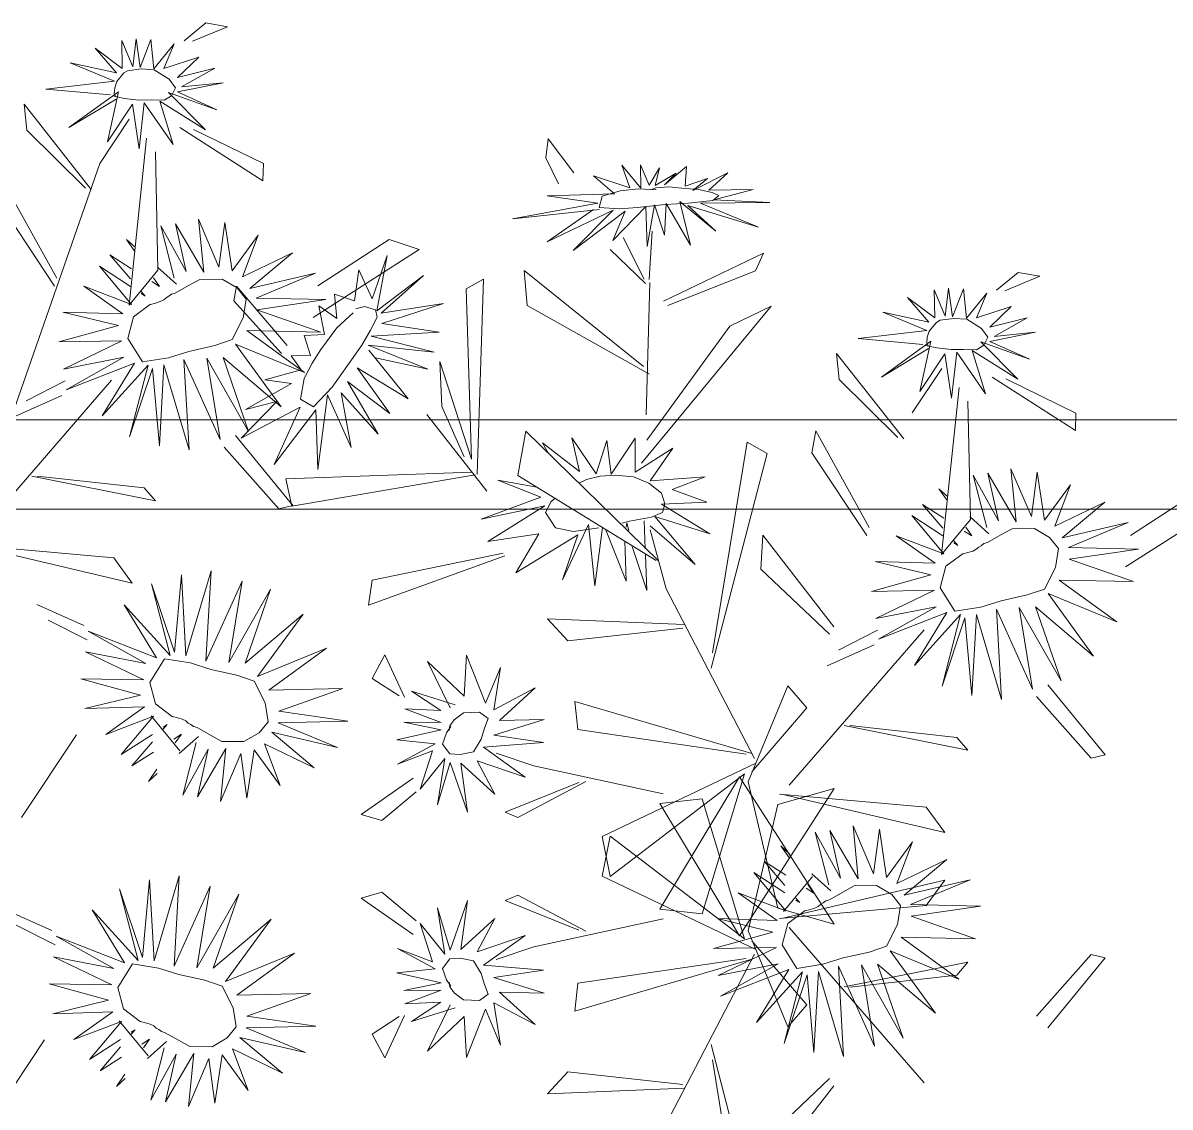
# Model space of a CAD drawing. Header units: inches. Extents: x -173 to 14008, y -3334 to 10368.
# Drawn here: x 5385.27 to 5420.91, y 7051.51 to 7085.19 of the extents above; entities that cross this region are included whole.
import ezdxf

# ---------------------------------------------------------------- set-up
doc = ezdxf.new("R2010")
doc.units = ezdxf.units.IN
doc.header["$MEASUREMENT"] = 0
doc.layers.add('ARREDAMENTO', color=8, linetype='Continuous', lineweight=18)

msp = doc.modelspace()

# ---------------------------------------------------------------- linework, layer by layer
at = {"layer": 'ARREDAMENTO', "linetype": 'Continuous'}
for p, q in [((5390.282, 7084.631), (5390.954, 7085.185)), ((5391.626, 7085.063), (5390.541, 7084.615)), ((5390.954, 7085.185), (5391.626, 7085.063)), ((5388.343, 7084.64), (5388.688, 7083.827)), ((5388.358, 7083.775), (5388.343, 7084.64)), ((5388.688, 7083.827), (5388.789, 7084.696)), ((5388.789, 7084.696), (5388.911, 7083.801)), ((5388.911, 7083.801), (5389.25, 7084.673)), ((5389.25, 7084.673), (5389.343, 7083.759)), ((5387.512, 7084.403), (5388.358, 7083.775)), ((5388.178, 7083.637), (5387.512, 7084.403)), ((5389.343, 7083.759), (5389.976, 7084.535)), ((5389.976, 7084.535), (5389.654, 7083.773)), ((5386.745, 7083.946), (5388.178, 7083.637)), ((5388.116, 7083.379), (5386.745, 7083.946)), ((5389.654, 7083.773), (5390.732, 7084.126)), ((5390.732, 7084.126), (5390.071, 7083.488)), ((5388.191, 7083.363), (5388.412, 7083.633)), ((5388.412, 7083.633), (5388.524, 7083.696)), ((5388.524, 7083.696), (5388.949, 7083.756)), ((5388.949, 7083.756), (5389.354, 7083.728)), ((5389.354, 7083.728), (5389.814, 7083.441)), ((5390.071, 7083.488), (5391.236, 7083.777)), ((5391.236, 7083.777), (5390.201, 7083.196)), ((5385.985, 7083.128), (5388.116, 7083.379)), ((5387.989, 7082.949), (5385.985, 7083.128)), ((5388.111, 7082.986), (5388.123, 7083.175)), ((5388.123, 7083.175), (5388.191, 7083.363)), ((5389.814, 7083.441), (5390.008, 7083.171)), ((5390.008, 7083.171), (5389.885, 7082.919)), ((5391.492, 7083.323), (5390.075, 7083.041)), ((5390.201, 7083.196), (5391.492, 7083.323)), ((5388.241, 7083.044), (5386.702, 7081.934)), ((5386.702, 7081.934), (5388.167, 7082.823)), ((5387.898, 7081.489), (5388.241, 7083.044)), ((5388.422, 7082.843), (5388.069, 7082.918)), ((5388.162, 7082.893), (5388.111, 7082.986)), ((5388.868, 7082.791), (5388.422, 7082.843)), ((5389.253, 7082.794), (5388.868, 7082.791)), ((5389.657, 7082.783), (5389.253, 7082.794)), ((5389.885, 7082.919), (5389.657, 7082.783)), ((5389.794, 7083.025), (5390.942, 7081.865)), ((5391.301, 7082.49), (5389.794, 7083.025)), ((5390.075, 7083.041), (5391.301, 7082.49)), ((5387.397, 7080.016), (5385.31, 7082.665)), ((5385.31, 7082.665), (5385.396, 7081.856)), ((5388.674, 7082.658), (5387.898, 7081.489)), ((5388.885, 7081.28), (5388.674, 7082.658)), ((5389.044, 7082.703), (5388.885, 7081.28)), ((5389.937, 7081.41), (5389.044, 7082.703)), ((5389.525, 7082.756), (5389.937, 7081.41)), ((5390.942, 7081.865), (5389.525, 7082.756)), ((5387.657, 7080.823), (5388.577, 7082.197)), ((5385.396, 7081.856), (5387.213, 7080.053)), ((5392.73, 7080.277), (5390.145, 7081.933)), ((5390.571, 7081.879), (5392.741, 7080.816)), ((5388.573, 7076.422), (5389.115, 7081.606)), ((5401.588, 7081.585), (5401.522, 7080.997)), ((5402.386, 7080.526), (5401.588, 7081.585)), ((5389.388, 7081.183), (5389.468, 7077.511)), ((5401.522, 7080.997), (5401.908, 7080.19)), ((5387.657, 7080.823), (5383.523, 7068.96)), ((5392.741, 7080.816), (5392.73, 7080.277)), ((5403.881, 7080.77), (5404.47, 7080.051)), ((5404.122, 7080.062), (5403.881, 7080.77)), ((5404.461, 7080.782), (5404.731, 7080.147)), ((5404.47, 7080.051), (5404.461, 7080.782)), ((5404.731, 7080.147), (5405.049, 7080.683)), ((5405.049, 7080.683), (5404.913, 7080.139)), ((5405.207, 7080.157), (5405.891, 7080.726)), ((5405.891, 7080.726), (5405.843, 7080.114)), ((5403.646, 7079.879), (5402.996, 7080.437)), ((5402.996, 7080.437), (5404.122, 7080.062)), ((5404.913, 7080.139), (5405.569, 7080.518)), ((5405.569, 7080.518), (5405.207, 7080.157)), ((5405.843, 7080.114), (5406.535, 7080.351)), ((5406.087, 7079.983), (5407.172, 7080.53)), ((5406.535, 7080.351), (5406.087, 7079.983)), ((5407.172, 7080.53), (5406.585, 7079.989)), ((5386.321, 7077.26), (5384.663, 7080.263)), ((5406.585, 7079.989), (5407.961, 7080.015)), ((5407.961, 7080.015), (5406.738, 7079.694)), ((5384.546, 7079.584), (5386.252, 7077.014)), ((5400.482, 7079.106), (5403.136, 7079.587)), ((5401.562, 7079.82), (5403.646, 7079.879)), ((5403.136, 7079.587), (5401.562, 7079.82)), ((5405.252, 7079.579), (5405.207, 7078.59)), ((5406.007, 7078.281), (5405.252, 7079.579)), ((5405.676, 7079.644), (5406.007, 7078.281)), ((5406.801, 7078.719), (5405.676, 7079.644)), ((5408.474, 7079.608), (5406.326, 7079.587)), ((5406.326, 7079.587), (5408.126, 7078.844)), ((5406.738, 7079.694), (5408.474, 7079.608)), ((5403.186, 7079.386), (5400.482, 7079.106)), ((5401.556, 7078.382), (5402.999, 7079.393)), ((5403.604, 7079.365), (5401.556, 7078.382)), ((5402.37, 7078.122), (5403.604, 7079.365)), ((5403.979, 7079.335), (5402.37, 7078.122)), ((5404.626, 7079.482), (5403.598, 7078.433)), ((5403.598, 7078.433), (5403.979, 7079.335)), ((5404.662, 7078.241), (5404.626, 7079.482)), ((5404.895, 7079.535), (5404.662, 7078.241)), ((5405.207, 7078.59), (5404.895, 7079.535)), ((5405.924, 7079.518), (5406.801, 7078.719)), ((5408.126, 7078.844), (5405.924, 7079.518)), ((5389.555, 7078.887), (5389.974, 7077.259)), ((5390.345, 7077.463), (5389.555, 7078.887)), ((5390.013, 7078.944), (5390.345, 7077.463)), ((5390.892, 7077.44), (5390.013, 7078.944)), ((5390.729, 7079.087), (5390.892, 7077.44)), ((5391.361, 7077.6), (5390.729, 7079.087)), ((5391.546, 7078.983), (5391.361, 7077.6)), ((5391.774, 7077.486), (5391.546, 7078.983)), ((5392.58, 7078.59), (5391.774, 7077.486)), ((5392.093, 7077.3), (5392.58, 7078.59)), ((5404.571, 7077.229), (5403.919, 7078.518)), ((5404.73, 7077.219), (5404.818, 7078.719)), ((5388.753, 7078.088), (5388.491, 7078.462)), ((5388.759, 7078.221), (5388.491, 7078.462)), ((5394.291, 7076.036), (5397.58, 7078.148)), ((5396.653, 7078.455), (5394.437, 7077.016)), ((5397.58, 7078.148), (5396.653, 7078.455)), ((5403.52, 7078.145), (5404.616, 7077.094)), ((5388.614, 7077.236), (5387.977, 7077.978)), ((5388.643, 7077.553), (5387.977, 7077.978)), ((5393.642, 7078.046), (5392.093, 7077.3)), ((5392.321, 7076.939), (5393.642, 7078.046)), ((5396.12, 7076.62), (5396.587, 7077.965)), ((5396.587, 7077.965), (5396.266, 7076.239)), ((5405.169, 7076.547), (5408.278, 7078.033)), ((5408.278, 7078.033), (5408.034, 7077.483)), ((5388.61, 7077.004), (5387.647, 7077.632)), ((5387.647, 7077.632), (5388.642, 7076.442)), ((5389.468, 7077.511), (5388.573, 7076.422)), ((5389.449, 7077.601), (5390.042, 7077.068)), ((5395.574, 7076.556), (5395.704, 7077.514)), ((5395.704, 7077.514), (5396.12, 7076.62)), ((5404.552, 7074.518), (5400.844, 7077.5)), ((5400.844, 7077.5), (5400.94, 7076.408)), ((5408.034, 7077.483), (5405.303, 7076.404)), ((5415.521, 7076.884), (5416.193, 7077.438)), ((5416.193, 7077.438), (5416.865, 7077.316)), ((5389.274, 7077.151), (5389.513, 7076.998)), ((5389.324, 7077.269), (5389.513, 7076.998)), ((5394.366, 7077.411), (5392.321, 7076.939)), ((5392.52, 7076.641), (5394.366, 7077.411)), ((5396.266, 7076.239), (5397.715, 7077.336)), ((5397.715, 7077.336), (5396.406, 7076.169)), ((5399.581, 7077.228), (5399.042, 7076.924)), ((5399.383, 7071.168), (5399.581, 7077.228)), ((5404.743, 7077.126), (5404.634, 7073.01)), ((5416.865, 7077.316), (5415.78, 7076.868)), ((5387.162, 7077.005), (5388.371, 7076.152)), ((5388.642, 7076.442), (5387.162, 7077.005)), ((5388.948, 7076.783), (5389.073, 7076.701)), ((5388.95, 7076.845), (5389.073, 7076.701)), ((5391.911, 7077.011), (5391.829, 7076.553)), ((5393.485, 7075.167), (5391.911, 7077.011)), ((5394.952, 7076.761), (5395.574, 7076.556)), ((5395.023, 7076.002), (5394.952, 7076.761)), ((5399.042, 7076.924), (5399.206, 7071.635)), ((5413.582, 7076.893), (5413.927, 7076.08)), ((5413.597, 7076.028), (5413.582, 7076.893)), ((5413.927, 7076.08), (5414.028, 7076.949)), ((5414.028, 7076.949), (5414.15, 7076.054)), ((5414.15, 7076.054), (5414.49, 7076.926)), ((5414.49, 7076.926), (5414.582, 7076.012)), ((5414.582, 7076.012), (5415.215, 7076.788)), ((5415.215, 7076.788), (5414.893, 7076.026)), ((5391.829, 7076.553), (5393.31, 7074.921)), ((5394.687, 7076.591), (5392.52, 7076.641)), ((5392.536, 7076.278), (5394.687, 7076.591)), ((5394.464, 7076.395), (5395.023, 7076.002)), ((5394.641, 7075.51), (5394.464, 7076.395)), ((5395.615, 7076.307), (5395.887, 7076.376)), ((5395.887, 7076.376), (5396.229, 7076.273)), ((5396.406, 7076.169), (5398.337, 7076.469)), ((5398.337, 7076.469), (5396.427, 7075.847)), ((5400.94, 7076.408), (5404.735, 7074.278)), ((5408.514, 7076.39), (5404.487, 7071.514)), ((5407.237, 7075.764), (5408.514, 7076.39)), ((5412.751, 7076.656), (5413.597, 7076.028)), ((5413.417, 7075.89), (5412.751, 7076.656)), ((5414.893, 7076.026), (5415.971, 7076.379)), ((5415.971, 7076.379), (5415.31, 7075.741)), ((5386.514, 7076.204), (5388.241, 7075.785)), ((5388.371, 7076.152), (5386.514, 7076.204)), ((5394.531, 7075.581), (5392.536, 7076.278)), ((5395.024, 7075.717), (5395.53, 7076.182)), ((5396.277, 7076.046), (5396.074, 7075.642)), ((5396.229, 7076.273), (5396.277, 7076.046)), ((5411.985, 7076.198), (5413.417, 7075.89)), ((5413.355, 7075.632), (5411.985, 7076.198)), ((5413.764, 7075.949), (5414.188, 7076.009)), ((5414.188, 7076.009), (5414.593, 7075.981)), ((5415.31, 7075.741), (5416.475, 7076.03)), ((5416.475, 7076.03), (5415.441, 7075.449)), ((5388.241, 7075.785), (5386.393, 7075.277)), ((5394.53, 7075.044), (5395.024, 7075.717)), ((5396.427, 7075.847), (5398.207, 7075.576)), ((5404.658, 7072.223), (5407.237, 7075.764)), ((5413.43, 7075.616), (5413.651, 7075.886)), ((5413.651, 7075.886), (5413.764, 7075.949)), ((5414.593, 7075.981), (5415.053, 7075.694)), ((5415.053, 7075.694), (5415.248, 7075.423)), ((5386.393, 7075.277), (5388.348, 7075.313)), ((5388.348, 7075.313), (5386.534, 7074.436)), ((5392.229, 7075.628), (5394.531, 7075.581)), ((5394.019, 7074.325), (5392.229, 7075.628)), ((5394.006, 7075.482), (5394.641, 7075.51)), ((5394.206, 7074.857), (5394.006, 7075.482)), ((5396.074, 7075.642), (5395.803, 7075.175)), ((5398.207, 7075.576), (5396.093, 7075.461)), ((5396.093, 7075.461), (5398.043, 7074.955)), ((5411.225, 7075.381), (5413.355, 7075.632)), ((5413.228, 7075.202), (5411.225, 7075.381)), ((5413.48, 7075.297), (5411.941, 7074.187)), ((5413.137, 7073.742), (5413.48, 7075.297)), ((5413.351, 7075.239), (5413.362, 7075.428)), ((5413.362, 7075.428), (5413.43, 7075.616)), ((5415.248, 7075.423), (5415.124, 7075.172)), ((5416.731, 7075.576), (5415.314, 7075.294)), ((5415.314, 7075.294), (5416.54, 7074.743)), ((5415.441, 7075.449), (5416.731, 7075.576)), ((5391.88, 7075.208), (5394.019, 7074.325)), ((5393.292, 7073.264), (5391.88, 7075.208)), ((5394.26, 7074.619), (5394.53, 7075.044)), ((5395.803, 7075.175), (5395.357, 7074.548)), ((5395.998, 7075.174), (5397.85, 7074.429)), ((5398.043, 7074.955), (5395.998, 7075.174)), ((5396.014, 7075.019), (5397.245, 7073.51)), ((5411.941, 7074.187), (5413.407, 7075.076)), ((5413.661, 7075.096), (5413.308, 7075.171)), ((5413.401, 7075.146), (5413.351, 7075.239)), ((5414.107, 7075.044), (5413.661, 7075.096)), ((5414.492, 7075.047), (5414.107, 7075.044)), ((5414.283, 7074.956), (5414.124, 7073.533)), ((5415.176, 7073.663), (5414.283, 7074.956)), ((5414.896, 7075.036), (5414.492, 7075.047)), ((5416.181, 7074.118), (5414.764, 7075.009)), ((5414.764, 7075.009), (5415.176, 7073.663)), ((5415.124, 7075.172), (5414.896, 7075.036)), ((5415.033, 7075.278), (5416.181, 7074.118)), ((5416.54, 7074.743), (5415.033, 7075.278)), ((5386.534, 7074.436), (5388.406, 7074.8)), ((5388.406, 7074.8), (5386.613, 7073.794)), ((5386.613, 7073.794), (5388.736, 7074.622)), ((5388.736, 7074.622), (5387.732, 7072.978)), ((5390.276, 7074.727), (5391.401, 7072.243)), ((5390.435, 7071.921), (5390.276, 7074.727)), ((5390.988, 7074.775), (5392.284, 7072.494)), ((5391.401, 7072.243), (5390.988, 7074.775)), ((5391.49, 7074.792), (5393.292, 7073.264)), ((5392.284, 7072.494), (5391.49, 7074.792)), ((5393.605, 7074.843), (5394.206, 7074.857)), ((5393.912, 7074.409), (5393.605, 7074.843)), ((5394.006, 7074.142), (5394.26, 7074.619)), ((5397.85, 7074.429), (5396.227, 7074.788)), ((5398.22, 7074.668), (5398.287, 7073.275)), ((5399.206, 7071.635), (5398.22, 7074.668)), ((5410.549, 7074.918), (5410.635, 7074.109)), ((5412.636, 7072.269), (5410.549, 7074.918)), ((5413.913, 7074.911), (5413.137, 7073.742)), ((5414.124, 7073.533), (5413.913, 7074.911)), ((5387.732, 7072.978), (5389.164, 7074.553)), ((5389.164, 7074.553), (5388.586, 7072.331)), ((5388.586, 7072.331), (5389.3, 7074.454)), ((5389.3, 7074.454), (5389.516, 7072.046)), ((5389.516, 7072.046), (5389.655, 7074.562)), ((5389.655, 7074.562), (5390.435, 7071.921)), ((5392.783, 7074.095), (5393.912, 7074.409)), ((5395.357, 7074.548), (5394.881, 7073.871)), ((5395.658, 7074.474), (5396.674, 7073.051)), ((5397.245, 7073.51), (5395.658, 7074.474)), ((5412.896, 7073.076), (5413.816, 7074.45)), ((5388.027, 7074.086), (5383.84, 7069.254)), ((5385.373, 7073.451), (5386.586, 7074.069)), ((5392.183, 7073.177), (5393.611, 7073.987)), ((5393.611, 7073.987), (5392.783, 7074.095)), ((5393.891, 7073.503), (5394.006, 7074.142)), ((5394.881, 7073.871), (5394.296, 7073.26)), ((5395.352, 7074.052), (5396.307, 7072.415)), ((5396.674, 7073.051), (5395.352, 7074.052)), ((5410.635, 7074.109), (5412.452, 7072.306)), ((5417.969, 7072.53), (5415.384, 7074.186)), ((5415.81, 7074.132), (5417.98, 7073.069)), ((5385.018, 7072.964), (5386.481, 7073.617)), ((5394.739, 7073.633), (5394.429, 7071.311)), ((5395.468, 7072), (5394.739, 7073.633)), ((5395.159, 7073.698), (5395.468, 7072)), ((5396.307, 7072.415), (5395.159, 7073.698)), ((5413.812, 7068.675), (5414.354, 7073.859)), ((5392.052, 7072.289), (5393.16, 7073.43)), ((5393.889, 7073.255), (5392.052, 7072.289)), ((5393.16, 7073.43), (5392.183, 7073.177)), ((5393.074, 7071.47), (5393.889, 7073.255)), ((5394.368, 7073.169), (5393.074, 7071.47)), ((5394.296, 7073.26), (5393.891, 7073.503)), ((5394.429, 7071.311), (5394.368, 7073.169)), ((5398.287, 7073.275), (5398.983, 7071.712)), ((5414.627, 7073.436), (5414.707, 7069.764)), ((5397.819, 7073.027), (5399.682, 7070.638)), ((5417.98, 7073.069), (5417.969, 7072.53)), ((5400.649, 7071.124), (5400.896, 7072.501)), ((5400.896, 7072.501), (5405.014, 7068.479)), ((5409.902, 7072.516), (5409.785, 7071.836)), ((5411.56, 7069.513), (5409.902, 7072.516)), ((5393.653, 7070.197), (5391.877, 7072.375)), ((5401.599, 7071.814), (5401.417, 7072.138)), ((5401.417, 7072.138), (5402.565, 7071.248)), ((5402.328, 7072.295), (5403.077, 7071.18)), ((5402.565, 7071.248), (5402.328, 7072.295)), ((5403.077, 7071.18), (5403.413, 7072.212)), ((5403.413, 7072.212), (5403.55, 7071.173)), ((5403.55, 7071.173), (5404.291, 7072.291)), ((5404.291, 7072.291), (5404.295, 7071.236)), ((5406.69, 7065.625), (5407.772, 7072.168)), ((5407.772, 7072.168), (5408.391, 7071.816)), ((5391.519, 7072.012), (5393.221, 7070.098)), ((5404.295, 7071.236), (5405.465, 7071.973)), ((5405.465, 7071.973), (5404.763, 7070.966)), ((5408.391, 7071.816), (5406.651, 7065.149)), ((5409.785, 7071.836), (5411.491, 7069.267)), ((5389.391, 7070.34), (5385.55, 7071.105)), ((5385.719, 7071.111), (5389.043, 7070.742)), ((5393.436, 7071.027), (5399.214, 7071.228)), ((5393.626, 7070.175), (5393.436, 7071.027)), ((5399.325, 7071.149), (5393.626, 7070.175)), ((5404.947, 7068.488), (5400.649, 7071.124)), ((5402.779, 7071), (5403.209, 7071.109)), ((5403.209, 7071.109), (5403.666, 7071.139)), ((5403.666, 7071.139), (5404.237, 7071.087)), ((5404.237, 7071.087), (5404.712, 7070.887)), ((5404.763, 7070.966), (5406.47, 7071.082)), ((5406.47, 7071.082), (5405.447, 7070.691)), ((5415.584, 7069.716), (5414.794, 7071.14)), ((5414.794, 7071.14), (5415.213, 7069.512)), ((5415.252, 7071.197), (5415.584, 7069.716)), ((5416.131, 7069.693), (5415.252, 7071.197)), ((5415.968, 7071.34), (5416.131, 7069.693)), ((5416.6, 7069.853), (5415.968, 7071.34)), ((5416.786, 7071.236), (5416.6, 7069.853)), ((5417.013, 7069.739), (5416.786, 7071.236)), ((5389.043, 7070.742), (5389.391, 7070.34)), ((5401.235, 7070.765), (5400.028, 7070.986)), ((5401.357, 7070.454), (5400.028, 7070.986)), ((5402.543, 7070.892), (5402.779, 7071)), ((5404.712, 7070.887), (5405.109, 7070.578)), ((5405.447, 7070.691), (5406.522, 7070.3)), ((5413.992, 7070.341), (5413.73, 7070.715)), ((5413.998, 7070.474), (5413.73, 7070.715)), ((5417.819, 7070.843), (5417.013, 7069.739)), ((5417.333, 7069.553), (5417.819, 7070.843)), ((5421.893, 7070.708), (5419.676, 7069.269)), ((5399.507, 7069.772), (5401.357, 7070.454)), ((5401.506, 7069.981), (5401.688, 7070.318)), ((5401.8, 7070.419), (5401.688, 7070.318)), ((5405.109, 7070.578), (5405.217, 7070.248)), ((5406.522, 7070.3), (5405.11, 7070.234)), ((5418.881, 7070.299), (5417.333, 7069.553)), ((5417.56, 7069.192), (5418.881, 7070.299)), ((5419.53, 7068.289), (5422.819, 7070.401)), ((5393.221, 7070.098), (5393.653, 7070.197)), ((5401.486, 7070.184), (5399.507, 7069.772)), ((5399.712, 7069.083), (5401.486, 7070.184)), ((5401.816, 7069.505), (5401.506, 7069.981)), ((5405.143, 7069.978), (5404.803, 7069.833)), ((5405.11, 7070.234), (5406.607, 7069.317)), ((5405.217, 7070.248), (5405.143, 7069.978)), ((5413.853, 7069.489), (5413.217, 7070.231)), ((5413.882, 7069.806), (5413.217, 7070.231)), ((5402.844, 7069.606), (5402.032, 7067.89)), ((5403.035, 7067.705), (5402.844, 7069.606)), ((5403.874, 7069.644), (5404.119, 7069.705)), ((5404.036, 7069.66), (5404.009, 7069.521)), ((5404.099, 7069.417), (5404.036, 7069.66)), ((5404.803, 7069.833), (5404.119, 7069.705)), ((5404.605, 7068.851), (5404.569, 7069.724)), ((5404.905, 7069.857), (5406.156, 7068.367)), ((5406.607, 7069.317), (5404.905, 7069.857)), ((5413.849, 7069.257), (5412.886, 7069.885)), ((5412.886, 7069.885), (5413.881, 7068.695)), ((5414.707, 7069.764), (5413.812, 7068.675)), ((5414.688, 7069.854), (5415.281, 7069.321)), ((5419.605, 7069.664), (5417.56, 7069.192)), ((5417.759, 7068.894), (5419.605, 7069.664)), ((5401.302, 7069.314), (5399.712, 7069.083)), ((5400.585, 7068.107), (5401.302, 7069.314)), ((5402.509, 7069.284), (5400.585, 7068.107)), ((5402.375, 7069.392), (5401.816, 7069.505)), ((5402.032, 7067.89), (5402.509, 7069.284)), ((5403.014, 7069.485), (5402.375, 7069.392)), ((5403.168, 7069.507), (5403.014, 7069.485)), ((5403.275, 7069.514), (5403.035, 7067.705)), ((5403.366, 7069.458), (5404.016, 7067.851)), ((5405.252, 7067.611), (5404.758, 7069.444)), ((5406.156, 7068.367), (5404.763, 7069.566)), ((5408.254, 7069.271), (5408.201, 7068.218)), ((5410.463, 7066.427), (5408.254, 7069.271)), ((5413.881, 7068.695), (5412.401, 7069.258)), ((5412.401, 7069.258), (5413.61, 7068.405)), ((5414.513, 7069.404), (5414.753, 7069.251)), ((5414.563, 7069.522), (5414.753, 7069.251)), ((5383.54, 7068.975), (5388.092, 7068.571)), ((5388.668, 7067.786), (5383.598, 7068.98)), ((5403.974, 7069.085), (5404.016, 7067.851)), ((5404.189, 7068.953), (5404.658, 7067.561)), ((5414.187, 7069.036), (5414.312, 7068.954)), ((5414.189, 7069.098), (5414.312, 7068.954)), ((5419.926, 7068.844), (5417.759, 7068.894)), ((5388.092, 7068.571), (5388.668, 7067.786)), ((5396.004, 7067.104), (5400.248, 7068.628)), ((5400.189, 7068.711), (5396.12, 7067.878)), ((5404.613, 7068.66), (5404.658, 7067.561)), ((5417.775, 7068.531), (5419.926, 7068.844)), ((5419.77, 7067.834), (5417.775, 7068.531)), ((5390.338, 7065.528), (5391.118, 7068.169)), ((5391.118, 7068.169), (5390.958, 7065.363)), ((5408.201, 7068.218), (5410.334, 7066.199)), ((5411.753, 7068.457), (5413.481, 7068.038)), ((5413.61, 7068.405), (5411.753, 7068.457)), ((5389.983, 7065.636), (5390.199, 7068.044)), ((5390.199, 7068.044), (5390.338, 7065.528)), ((5390.958, 7065.363), (5392.083, 7067.847)), ((5392.083, 7067.847), (5391.67, 7065.315)), ((5396.12, 7067.878), (5396.004, 7067.104)), ((5413.481, 7068.038), (5411.632, 7067.53)), ((5417.468, 7067.881), (5419.77, 7067.834)), ((5419.258, 7066.578), (5417.468, 7067.881)), ((5389.268, 7067.759), (5389.983, 7065.636)), ((5389.846, 7065.537), (5389.268, 7067.759)), ((5391.67, 7065.315), (5392.967, 7067.596)), ((5392.967, 7067.596), (5392.173, 7065.298)), ((5405.252, 7067.611), (5408, 7062.34)), ((5411.632, 7067.53), (5413.587, 7067.566)), ((5413.587, 7067.566), (5411.773, 7066.689)), ((5417.12, 7067.461), (5419.258, 7066.578)), ((5418.531, 7065.517), (5417.12, 7067.461)), ((5385.701, 7067.126), (5387.163, 7066.473)), ((5388.415, 7067.112), (5389.846, 7065.537)), ((5389.419, 7065.468), (5388.415, 7067.112)), ((5392.173, 7065.298), (5393.974, 7066.826)), ((5393.974, 7066.826), (5392.563, 7064.882)), ((5411.773, 7066.689), (5413.645, 7067.053)), ((5413.645, 7067.053), (5411.852, 7066.047)), ((5411.852, 7066.047), (5413.975, 7066.875)), ((5413.975, 7066.875), (5412.971, 7065.231)), ((5412.971, 7065.231), (5414.403, 7066.806)), ((5414.403, 7066.806), (5413.825, 7064.584)), ((5414.756, 7064.299), (5414.895, 7066.815)), ((5414.895, 7066.815), (5415.674, 7064.174)), ((5415.515, 7066.98), (5416.64, 7064.496)), ((5415.674, 7064.174), (5415.515, 7066.98)), ((5416.227, 7067.027), (5417.524, 7064.747)), ((5416.64, 7064.496), (5416.227, 7067.027)), ((5416.73, 7067.045), (5418.531, 7065.517)), ((5417.524, 7064.747), (5416.73, 7067.045)), ((5386.056, 7066.639), (5387.269, 7066.021)), ((5405.819, 7066.497), (5401.572, 7066.677)), ((5401.572, 7066.677), (5402.205, 7065.998)), ((5402.205, 7065.998), (5405.775, 7066.391)), ((5413.825, 7064.584), (5414.539, 7066.707)), ((5414.539, 7066.707), (5414.756, 7064.299)), ((5387.296, 7066.296), (5389.419, 7065.468)), ((5389.088, 7065.29), (5387.296, 7066.296)), ((5413.266, 7066.339), (5409.08, 7061.507)), ((5410.613, 7065.704), (5411.825, 7066.322)), ((5392.563, 7064.882), (5394.701, 7065.765)), ((5394.701, 7065.765), (5392.911, 7064.462)), ((5410.258, 7065.217), (5411.72, 7065.87)), ((5387.217, 7065.654), (5389.088, 7065.29)), ((5389.031, 7064.777), (5387.217, 7065.654)), ((5396.511, 7065.556), (5396.122, 7064.827)), ((5397.129, 7064.242), (5396.511, 7065.556)), ((5397.846, 7065.354), (5398.544, 7063.908)), ((5398.985, 7064.27), (5397.846, 7065.354)), ((5399.056, 7065.55), (5398.985, 7064.27)), ((5399.647, 7064.052), (5399.056, 7065.55)), ((5400.106, 7065.165), (5399.647, 7064.052)), ((5399.897, 7063.853), (5400.106, 7065.165)), ((5387.075, 7064.813), (5389.031, 7064.777)), ((5388.924, 7064.305), (5387.075, 7064.813)), ((5396.122, 7064.827), (5396.962, 7064.28)), ((5407.799, 7061.618), (5409.039, 7064.598)), ((5409.039, 7064.598), (5409.626, 7063.916)), ((5418.892, 7062.45), (5417.116, 7064.628)), ((5387.197, 7063.886), (5388.924, 7064.305)), ((5392.911, 7064.462), (5395.214, 7064.509)), ((5395.214, 7064.509), (5393.219, 7063.812)), ((5397.349, 7064.427), (5398.252, 7063.827)), ((5398.701, 7064.008), (5397.349, 7064.427)), ((5401.182, 7064.528), (5399.897, 7063.853)), ((5400.082, 7063.518), (5401.182, 7064.528)), ((5416.758, 7064.265), (5418.46, 7062.351)), ((5389.054, 7063.938), (5387.197, 7063.886)), ((5387.844, 7063.085), (5389.054, 7063.938)), ((5407.912, 7062.494), (5402.416, 7064.106)), ((5402.416, 7064.106), (5402.507, 7063.24)), ((5409.626, 7063.916), (5407.915, 7061.926)), ((5389.324, 7063.648), (5387.844, 7063.085)), ((5388.329, 7062.458), (5389.324, 7063.648)), ((5390.15, 7062.579), (5389.256, 7063.668)), ((5393.219, 7063.812), (5395.37, 7063.499)), ((5397.139, 7063.879), (5398.269, 7063.457)), ((5398.252, 7063.827), (5397.139, 7063.879)), ((5399.9, 7063.066), (5401.469, 7063.552)), ((5401.469, 7063.552), (5400.082, 7063.518)), ((5389.631, 7063.307), (5389.756, 7063.389)), ((5389.633, 7063.245), (5389.756, 7063.389)), ((5395.37, 7063.499), (5393.202, 7063.449)), ((5393.202, 7063.449), (5395.048, 7062.679)), ((5398.263, 7063.231), (5396.885, 7062.92)), ((5397.101, 7063.468), (5398.263, 7063.231)), ((5398.269, 7063.457), (5397.101, 7063.468)), ((5402.507, 7063.24), (5407.738, 7062.473)), ((5414.63, 7062.593), (5410.789, 7063.358)), ((5410.958, 7063.364), (5414.282, 7062.995)), ((5385.228, 7060.506), (5386.935, 7063.076)), ((5389.293, 7063.086), (5388.329, 7062.458)), ((5389.297, 7062.853), (5388.66, 7062.112)), ((5389.956, 7062.939), (5390.196, 7063.092)), ((5390.007, 7062.821), (5390.196, 7063.092)), ((5390.131, 7062.489), (5390.724, 7063.022)), ((5390.237, 7061.203), (5390.656, 7062.831)), ((5393.003, 7063.151), (5394.325, 7062.044)), ((5395.048, 7062.679), (5393.003, 7063.151)), ((5396.885, 7062.92), (5398.08, 7062.794)), ((5399.577, 7062.685), (5401.448, 7062.837)), ((5401.448, 7062.837), (5399.9, 7063.066)), ((5414.282, 7062.995), (5414.63, 7062.593)), ((5389.326, 7062.537), (5388.66, 7062.112)), ((5391.028, 7062.627), (5390.237, 7061.203)), ((5391.575, 7062.65), (5390.696, 7061.145)), ((5390.696, 7061.145), (5391.028, 7062.627)), ((5391.412, 7061.003), (5391.575, 7062.65)), ((5392.043, 7062.49), (5391.412, 7061.003)), ((5392.229, 7061.107), (5392.043, 7062.49)), ((5392.457, 7062.604), (5392.229, 7061.107)), ((5393.262, 7061.5), (5392.457, 7062.604)), ((5392.776, 7062.79), (5393.262, 7061.5)), ((5394.325, 7062.044), (5392.776, 7062.79)), ((5398.08, 7062.794), (5396.909, 7062.165)), ((5396.909, 7062.165), (5397.997, 7062.577)), ((5397.997, 7062.577), (5397.609, 7061.381)), ((5400.875, 7061.759), (5399.577, 7062.685)), ((5401.141, 7062.107), (5399.978, 7062.505)), ((5397.609, 7061.381), (5398.379, 7062.337)), ((5398.379, 7062.337), (5398.156, 7060.899)), ((5398.156, 7060.899), (5398.541, 7062.218)), ((5398.541, 7062.218), (5399.088, 7060.673)), ((5398.877, 7062.193), (5399.93, 7061.234)), ((5399.088, 7060.673), (5398.877, 7062.193)), ((5399.387, 7062.262), (5400.875, 7061.759)), ((5399.93, 7061.234), (5399.387, 7062.262)), ((5401.141, 7062.107), (5405.166, 7061.239)), ((5408.036, 7062.19), (5403.269, 7059.92)), ((5418.46, 7062.351), (5418.892, 7062.45)), ((5389.435, 7062.002), (5389.174, 7061.628)), ((5389.442, 7061.869), (5389.174, 7061.628)), ((5403.512, 7058.672), (5407.692, 7061.858)), ((5405.062, 7057.663), (5407.534, 7061.773)), ((5407.692, 7061.858), (5406.369, 7057.517)), ((5407.534, 7061.773), (5410.475, 7057.194)), ((5397.394, 7061.729), (5395.776, 7060.598)), ((5400.249, 7060.676), (5402.547, 7061.597)), ((5402.755, 7061.628), (5400.643, 7060.51)), ((5407.534, 7056.826), (5410.475, 7061.405)), ((5408.725, 7057.692), (5407.799, 7061.618)), ((5410.475, 7061.405), (5408.725, 7060.907)), ((5396.424, 7060.408), (5397.486, 7061.306)), ((5406.369, 7061.082), (5405.062, 7060.936)), ((5407.692, 7056.741), (5406.369, 7061.082)), ((5408.779, 7061.228), (5413.331, 7060.824)), ((5413.908, 7060.039), (5408.837, 7061.233)), ((5400.643, 7060.51), (5400.249, 7060.676)), ((5405.062, 7060.936), (5407.534, 7056.826)), ((5408.725, 7060.907), (5407.799, 7056.981)), ((5413.331, 7060.824), (5413.908, 7060.039)), ((5395.776, 7060.598), (5396.424, 7060.408)), ((5410.676, 7058.622), (5409.886, 7060.046)), ((5409.886, 7060.046), (5410.305, 7058.419)), ((5410.345, 7060.104), (5410.676, 7058.622)), ((5411.224, 7058.599), (5410.345, 7060.104)), ((5411.061, 7060.247), (5411.224, 7058.599)), ((5411.692, 7058.759), (5411.061, 7060.247)), ((5411.878, 7060.143), (5411.692, 7058.759)), ((5412.105, 7058.646), (5411.878, 7060.143)), ((5403.269, 7058.679), (5403.512, 7059.927)), ((5403.269, 7059.92), (5403.512, 7058.672)), ((5403.512, 7059.927), (5407.692, 7056.741)), ((5409.084, 7059.247), (5408.822, 7059.622)), ((5409.09, 7059.381), (5408.822, 7059.622)), ((5412.911, 7059.75), (5412.105, 7058.646)), ((5412.425, 7058.459), (5412.911, 7059.75)), ((5408.945, 7058.396), (5408.309, 7059.138)), ((5408.974, 7058.713), (5408.309, 7059.138)), ((5413.973, 7059.206), (5412.425, 7058.459)), ((5412.652, 7058.098), (5413.973, 7059.206)), ((5388.99, 7056.161), (5389.207, 7058.57)), ((5389.207, 7058.57), (5389.346, 7056.054)), ((5389.346, 7056.054), (5390.125, 7058.695)), ((5390.125, 7058.695), (5389.966, 7055.889)), ((5408.036, 7056.409), (5403.269, 7058.679)), ((5408.941, 7058.163), (5407.978, 7058.792)), ((5407.978, 7058.792), (5408.973, 7057.602)), ((5413.908, 7058.56), (5408.837, 7057.366)), ((5409.799, 7058.671), (5408.904, 7057.582)), ((5409.78, 7058.76), (5410.373, 7058.227)), ((5414.697, 7058.57), (5412.652, 7058.098)), ((5412.851, 7057.801), (5414.697, 7058.57)), ((5413.331, 7057.775), (5413.908, 7058.56)), ((5388.276, 7058.285), (5388.99, 7056.161)), ((5388.854, 7056.063), (5388.276, 7058.285)), ((5389.966, 7055.889), (5391.091, 7058.372)), ((5391.091, 7058.372), (5390.678, 7055.841)), ((5395.776, 7058.001), (5396.424, 7058.191)), ((5396.424, 7058.191), (5397.486, 7057.293)), ((5409.605, 7058.31), (5409.845, 7058.157)), ((5409.655, 7058.429), (5409.845, 7058.157)), ((5390.678, 7055.841), (5391.975, 7058.122)), ((5391.975, 7058.122), (5391.181, 7055.824)), ((5397.394, 7056.87), (5395.776, 7058.001)), ((5398.541, 7056.381), (5399.088, 7057.926)), ((5399.088, 7057.926), (5398.877, 7056.406)), ((5400.643, 7058.089), (5400.249, 7057.923)), ((5400.249, 7057.923), (5402.547, 7057.002)), ((5402.755, 7056.971), (5400.643, 7058.089)), ((5408.973, 7057.602), (5407.493, 7058.164)), ((5407.493, 7058.164), (5408.703, 7057.311)), ((5409.279, 7057.942), (5409.405, 7057.861)), ((5409.282, 7058.004), (5409.405, 7057.861)), ((5384.708, 7057.651), (5386.171, 7056.999)), ((5387.422, 7057.638), (5388.854, 7056.063)), ((5388.426, 7055.994), (5387.422, 7057.638)), ((5398.156, 7057.7), (5398.541, 7056.381)), ((5398.379, 7056.262), (5398.156, 7057.7)), ((5406.369, 7057.517), (5405.062, 7057.663)), ((5410.475, 7057.194), (5408.725, 7057.692)), ((5408.779, 7057.371), (5413.331, 7057.775)), ((5415.019, 7057.75), (5412.851, 7057.801)), ((5412.867, 7057.438), (5415.019, 7057.75)), ((5385.064, 7057.165), (5386.276, 7056.547)), ((5391.181, 7055.824), (5392.982, 7057.352)), ((5392.982, 7057.352), (5391.57, 7055.408)), ((5397.609, 7057.218), (5398.379, 7056.262)), ((5397.997, 7056.022), (5397.609, 7057.218)), ((5398.877, 7056.406), (5399.93, 7057.365)), ((5399.93, 7057.365), (5399.387, 7056.337)), ((5401.141, 7056.492), (5405.166, 7057.36)), ((5406.846, 7057.364), (5408.573, 7056.944)), ((5408.703, 7057.311), (5406.846, 7057.364)), ((5414.862, 7056.74), (5412.867, 7057.438)), ((5386.303, 7056.821), (5388.426, 7055.994)), ((5388.096, 7055.816), (5386.303, 7056.821)), ((5399.387, 7056.337), (5400.875, 7056.841)), ((5400.875, 7056.841), (5399.577, 7055.914)), ((5408.573, 7056.944), (5406.724, 7056.437)), ((5407.799, 7056.981), (5409.039, 7054.001)), ((5413.266, 7052.26), (5409.08, 7057.092)), ((5412.56, 7056.788), (5414.862, 7056.74)), ((5414.35, 7055.485), (5412.56, 7056.788)), ((5396.909, 7056.434), (5397.997, 7056.022)), ((5398.08, 7055.805), (5396.909, 7056.434)), ((5401.141, 7056.492), (5399.978, 7056.094)), ((5406.724, 7056.437), (5408.68, 7056.472)), ((5408.68, 7056.472), (5406.866, 7055.596)), ((5409.626, 7054.683), (5407.915, 7056.673)), ((5386.224, 7056.179), (5388.096, 7055.816)), ((5388.038, 7055.303), (5386.224, 7056.179)), ((5391.57, 7055.408), (5393.709, 7056.291)), ((5393.709, 7056.291), (5391.919, 7054.988)), ((5407.912, 7056.105), (5402.416, 7054.493)), ((5402.507, 7055.359), (5407.738, 7056.126)), ((5405.252, 7050.988), (5408, 7056.259)), ((5412.212, 7056.367), (5414.35, 7055.485)), ((5413.623, 7054.423), (5412.212, 7056.367)), ((5416.758, 7054.334), (5418.46, 7056.248)), ((5418.892, 7056.149), (5417.116, 7053.971)), ((5418.46, 7056.248), (5418.892, 7056.149)), ((5396.885, 7055.679), (5398.08, 7055.805)), ((5399.577, 7055.914), (5401.448, 7055.762)), ((5401.448, 7055.762), (5399.9, 7055.533)), ((5406.866, 7055.596), (5408.737, 7055.959)), ((5408.737, 7055.959), (5406.945, 7054.954)), ((5406.945, 7054.954), (5409.067, 7055.781)), ((5409.067, 7055.781), (5408.063, 7054.138)), ((5408.063, 7054.138), (5409.495, 7055.712)), ((5409.495, 7055.712), (5408.917, 7053.49)), ((5409.848, 7053.205), (5409.987, 7055.721)), ((5409.987, 7055.721), (5410.766, 7053.08)), ((5410.607, 7055.886), (5411.732, 7053.403)), ((5410.766, 7053.08), (5410.607, 7055.886)), ((5414.63, 7056.007), (5410.789, 7055.241)), ((5411.319, 7055.934), (5412.616, 7053.653)), ((5411.732, 7053.403), (5411.319, 7055.934)), ((5411.822, 7055.951), (5413.623, 7054.423)), ((5412.616, 7053.653), (5411.822, 7055.951)), ((5414.282, 7055.604), (5414.63, 7056.007)), ((5386.083, 7055.338), (5388.038, 7055.303)), ((5387.931, 7054.831), (5386.083, 7055.338)), ((5398.263, 7055.368), (5396.885, 7055.679)), ((5397.101, 7055.131), (5398.263, 7055.368)), ((5399.9, 7055.533), (5401.469, 7055.047)), ((5402.416, 7054.493), (5402.507, 7055.359)), ((5408.917, 7053.49), (5409.632, 7055.614)), ((5409.632, 7055.614), (5409.848, 7053.205)), ((5410.958, 7055.235), (5414.282, 7055.604)), ((5391.919, 7054.988), (5394.221, 7055.035)), ((5394.221, 7055.035), (5392.226, 7054.337)), ((5398.269, 7055.142), (5397.101, 7055.131)), ((5397.139, 7054.72), (5398.269, 7055.142)), ((5400.082, 7055.081), (5401.182, 7054.071)), ((5401.469, 7055.047), (5400.082, 7055.081)), ((5386.204, 7054.411), (5387.931, 7054.831)), ((5398.252, 7054.772), (5397.139, 7054.72)), ((5397.349, 7054.172), (5398.252, 7054.772)), ((5397.846, 7053.245), (5398.544, 7054.691)), ((5399.897, 7054.746), (5400.106, 7053.434)), ((5401.182, 7054.071), (5399.897, 7054.746)), ((5409.039, 7054.001), (5409.626, 7054.683)), ((5388.061, 7054.464), (5386.204, 7054.411)), ((5386.852, 7053.611), (5388.061, 7054.464)), ((5392.226, 7054.337), (5394.377, 7054.025)), ((5396.122, 7053.772), (5396.962, 7054.319)), ((5397.129, 7054.357), (5396.511, 7053.043)), ((5398.701, 7054.591), (5397.349, 7054.172)), ((5398.985, 7054.329), (5397.846, 7053.245)), ((5399.056, 7053.049), (5398.985, 7054.329)), ((5399.647, 7054.547), (5399.056, 7053.049)), ((5400.106, 7053.434), (5399.647, 7054.547)), ((5388.332, 7054.173), (5386.852, 7053.611)), ((5387.337, 7052.984), (5388.332, 7054.173)), ((5389.158, 7053.104), (5388.263, 7054.193)), ((5388.638, 7053.833), (5388.763, 7053.914)), ((5388.64, 7053.771), (5388.763, 7053.914)), ((5394.377, 7054.025), (5392.21, 7053.975)), ((5392.21, 7053.975), (5394.056, 7053.205)), ((5384.236, 7051.032), (5385.942, 7053.601)), ((5388.3, 7053.612), (5387.337, 7052.984)), ((5388.964, 7053.465), (5389.204, 7053.618)), ((5389.014, 7053.347), (5389.204, 7053.618)), ((5392.011, 7053.677), (5393.332, 7052.569)), ((5394.056, 7053.205), (5392.011, 7053.677)), ((5396.511, 7053.043), (5396.122, 7053.772)), ((5388.304, 7053.379), (5387.667, 7052.637)), ((5389.139, 7053.015), (5389.732, 7053.548)), ((5389.245, 7051.729), (5389.664, 7053.356)), ((5391.783, 7053.316), (5392.27, 7052.026)), ((5393.332, 7052.569), (5391.783, 7053.316)), ((5408.391, 7046.783), (5406.651, 7053.45)), ((5388.333, 7053.062), (5387.667, 7052.637)), ((5390.035, 7053.153), (5389.245, 7051.729)), ((5390.582, 7053.176), (5389.703, 7051.671)), ((5389.703, 7051.671), (5390.035, 7053.153)), ((5390.419, 7051.528), (5390.582, 7053.176)), ((5391.051, 7053.016), (5390.419, 7051.528)), ((5391.236, 7051.632), (5391.051, 7053.016)), ((5391.464, 7053.129), (5391.236, 7051.632)), ((5392.27, 7052.026), (5391.464, 7053.129)), ((5406.69, 7052.974), (5407.772, 7046.431)), ((5388.443, 7052.528), (5388.181, 7052.153)), ((5401.572, 7051.922), (5402.205, 7052.601)), ((5402.205, 7052.601), (5405.775, 7052.208)), ((5388.449, 7052.394), (5388.181, 7052.153)), ((5408.201, 7050.381), (5410.334, 7052.4)), ((5410.463, 7052.172), (5408.254, 7049.328)), ((5405.819, 7052.102), (5401.572, 7051.922))]:
    msp.add_line(p, q, dxfattribs=at)
for points in [[(5404.807, 7080.007), (5404.936, 7080.066), (5405.342, 7080.092), (5405.743, 7080.058), (5406.258, 7080.012), (5406.686, 7079.921), (5406.893, 7079.824), (5406.705, 7079.67), (5405.949, 7079.584), (5405.228, 7079.55), (5404.369, 7079.451), (5403.804, 7079.407), (5403.172, 7079.455), (5403.271, 7079.807), (5403.83, 7079.974), (5404.393, 7080.029), (5404.946, 7080.002)], [(5390.001, 7076.793), (5390.415, 7077.03), (5390.765, 7077.219), (5391.457, 7077.229), (5391.93, 7076.954), (5392.208, 7076.609), (5392.115, 7076.021), (5391.768, 7075.348), (5391.236, 7075.167), (5390.427, 7074.985), (5389.792, 7074.785), (5388.987, 7074.658), (5388.532, 7075.387), (5388.705, 7076.058), (5389.238, 7076.454)], [(5390.001, 7076.793), (5389.885, 7076.76), (5389.806, 7076.695), (5389.726, 7076.65), (5389.648, 7076.583), (5389.54, 7076.53), (5389.393, 7076.485), (5389.24, 7076.443), (5389.238, 7076.454)], [(5415.24, 7069.046), (5415.655, 7069.283), (5416.004, 7069.471), (5416.697, 7069.482), (5417.169, 7069.207), (5417.447, 7068.862), (5417.354, 7068.274), (5417.007, 7067.601), (5416.475, 7067.42), (5415.666, 7067.238), (5415.031, 7067.038), (5414.226, 7066.911), (5413.771, 7067.64), (5413.944, 7068.311), (5414.477, 7068.707)], [(5415.24, 7069.046), (5415.124, 7069.013), (5415.045, 7068.948), (5414.965, 7068.903), (5414.887, 7068.836), (5414.779, 7068.783), (5414.632, 7068.738), (5414.479, 7068.696), (5414.477, 7068.707)], [(5390.683, 7063.297), (5391.098, 7063.06), (5391.447, 7062.871), (5392.14, 7062.861), (5392.612, 7063.136), (5392.89, 7063.481), (5392.797, 7064.069), (5392.451, 7064.742), (5391.919, 7064.923), (5391.109, 7065.105), (5390.475, 7065.305), (5389.67, 7065.432), (5389.214, 7064.703), (5389.388, 7064.032), (5389.92, 7063.636)], [(5390.683, 7063.297), (5390.567, 7063.33), (5390.488, 7063.395), (5390.408, 7063.44), (5390.331, 7063.506), (5390.223, 7063.56), (5390.075, 7063.605), (5389.923, 7063.647), (5389.92, 7063.636)], [(5398.517, 7063.207), (5398.535, 7063.354), (5398.673, 7063.539), (5398.961, 7063.758), (5399.452, 7063.775), (5399.73, 7063.585), (5399.607, 7063.284), (5399.505, 7062.941), (5399.266, 7062.544), (5398.856, 7062.461), (5398.538, 7062.48), (5398.303, 7062.782), (5398.429, 7063.134), (5398.565, 7063.334)], [(5410.332, 7057.953), (5410.747, 7058.189), (5411.096, 7058.378), (5411.789, 7058.389), (5412.261, 7058.113), (5412.539, 7057.769), (5412.446, 7057.18), (5412.099, 7056.507), (5411.567, 7056.326), (5410.758, 7056.145), (5410.123, 7055.945), (5409.318, 7055.818), (5408.863, 7056.547), (5409.037, 7057.217), (5409.569, 7057.614)], [(5410.332, 7057.953), (5410.216, 7057.92), (5410.137, 7057.854), (5410.057, 7057.81), (5409.98, 7057.743), (5409.872, 7057.69), (5409.724, 7057.645), (5409.572, 7057.602), (5409.569, 7057.614)], [(5398.517, 7055.392), (5398.535, 7055.245), (5398.673, 7055.06), (5398.961, 7054.841), (5399.452, 7054.825), (5399.73, 7055.014), (5399.607, 7055.315), (5399.505, 7055.658), (5399.266, 7056.055), (5398.856, 7056.138), (5398.538, 7056.119), (5398.303, 7055.817), (5398.429, 7055.465), (5398.565, 7055.265)], [(5389.691, 7053.822), (5390.105, 7053.586), (5390.455, 7053.397), (5391.147, 7053.386), (5391.62, 7053.662), (5391.898, 7054.007), (5391.805, 7054.595), (5391.458, 7055.268), (5390.926, 7055.449), (5390.117, 7055.63), (5389.482, 7055.83), (5388.677, 7055.957), (5388.222, 7055.228), (5388.395, 7054.558), (5388.928, 7054.162)], [(5389.691, 7053.822), (5389.575, 7053.855), (5389.496, 7053.921), (5389.416, 7053.965), (5389.338, 7054.032), (5389.23, 7054.085), (5389.083, 7054.13), (5388.93, 7054.173), (5388.928, 7054.162)]]:
    msp.add_lwpolyline(points, dxfattribs=at)
at = {"layer": 'ARREDAMENTO', "elevation": -27.277}
for points in [[(5353.741, 7072.857), (5492.325, 7072.857), (5492.325, 7040.521), (5353.741, 7040.521)], [(5356.512, 7070.086), (5489.553, 7070.086), (5489.553, 7043.293), (5356.512, 7043.293)]]:
    msp.add_lwpolyline(points, close=True, dxfattribs=at)

doc.saveas('drawing.dxf')
